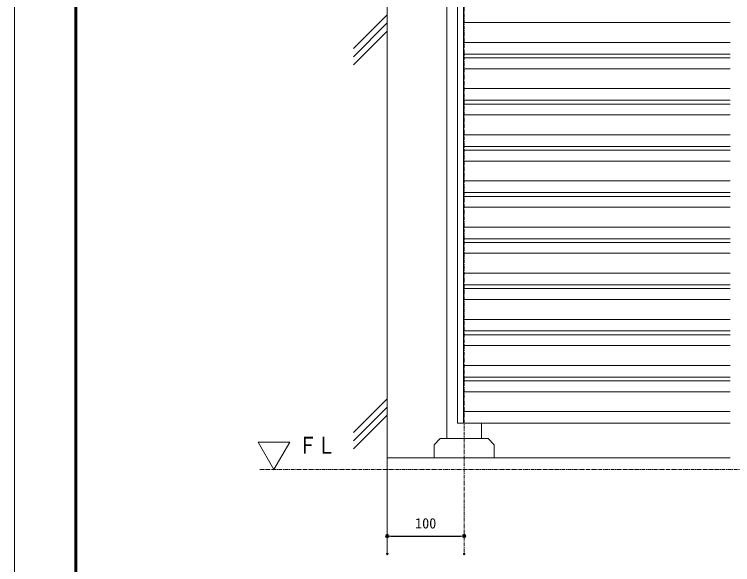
# Model space of a CAD drawing. Units: millimetres, scale not verified. Extents: x -1682 to 1682, y -1188 to 1188.
# Drawn here: x -1682 to -748, y -613 to 103 of the extents above; entities that cross this region are included whole.
import ezdxf
from ezdxf.enums import TextEntityAlignment as Align

# ---------------------------------------------------------------- set-up
doc = ezdxf.new("R2010")
doc.units = ezdxf.units.MM
doc.header["$LTSCALE"] = 4
doc.header["$PDMODE"] = 32
doc.header["$PDSIZE"] = 2
doc.linetypes.add('USER1', pattern=[2, 1.25, -0.25, 0.25, -0.25])
for name, color, linetype, lineweight in [('0-0_0', 7, 'Continuous', 18), ('0-1_DEFPOINTS', 7, 'Continuous', 18), ('0-5_WAKU', 7, 'Continuous', 18), ('0-7_2躯体線', 4, 'Continuous', 18), ('0-8_3中心線', 2, 'USER1', 18), ('0-D_4アルミ', 6, 'Continuous', 18), ('0-E_KIJUN-A', 2, 'USER1', 18)]:
    doc.layers.add(name, color=color, linetype=linetype, lineweight=lineweight)
doc.layers.add('1-2_1寸法', color=7, linetype='Continuous')
doc.styles.add('ＭＳ ゴシック', font='')
doc.styles.get('ＭＳ ゴシック').set_extended_font_data('MS Gothic')

# ---------------------------------------------------------------- blocks, each defined once
blk = doc.blocks.new('_ORIGIN2')
at = {"layer": '0-0_0'}
blk.add_line((-0.5, 0), (-1, 0), dxfattribs=at)
for radius in [0.5, 0.25]:
    blk.add_circle((0, 0), radius, dxfattribs=at)
blk = doc.blocks.new('D19')
at = {"layer": '0-1_DEFPOINTS'}
for p in [(-1054.761, 3040.518), (-1154.761, 3017.201), (-1054.761, 3017.201)]:
    blk.add_point(p, dxfattribs=at)
at = {"layer": '1-2_1寸法'}
blk.add_line((-1150.161, 3040.518), (-1059.361, 3040.518), dxfattribs=at)
at = {"layer": '1-2_1寸法', "xscale": 4.6, "yscale": 4.6, "rotation": 180}
blk.add_blockref('_ORIGIN2', (-1154.761, 3040.518), dxfattribs=at)
at = {"layer": '1-2_1寸法', "xscale": 4.6, "yscale": 4.6}
blk.add_blockref('_ORIGIN2', (-1054.761, 3040.518), dxfattribs=at)
at = {"layer": '1-2_1寸法', "style": 'ＭＳ ゴシック'}
blk.add_text('100', height=13.49, dxfattribs=at).set_placement((-1118.561, 3046.268), align=Align.BOTTOM_LEFT)

msp = doc.modelspace()

# ---------------------------------------------------------------- linework, layer by layer
at = {"layer": '0-0_0'}
for p, q in [((-1119.678, -448.894), (-1119.678, 591.106)), ((-1074.678, -428.894), (-1074.678, -448.894))]:
    msp.add_line(p, q, dxfattribs=at)
for points in [[(-1344.548, -488.894), (-1324.008, -453.317), (-1365.088, -453.317)], [(-1136.178, -473.894), (-1058.178, -473.894), (-1058.178, -456.894), (-1066.178, -448.894), (-1128.178, -448.894), (-1136.178, -456.894)]]:
    msp.add_lwpolyline(points, close=True, dxfattribs=at)
at = {"layer": '0-1_DEFPOINTS', "color": 5}
msp.add_lwpolyline([(1682, -1188), (1682, 1188), (-1682, 1188), (-1682, -1188)], close=True, dxfattribs=at)
at = {"layer": '0-5_WAKU'}
for p, q in [((-1603.2, 1133.2), (-1603.2, -1129.2)), ((-1602.6, 1132.6), (-1602.6, -1128.6)), ((-1602, 1132), (-1602, -1128)), ((-1601.4, 1131.4), (-1601.4, -1127.4)), ((-1600.8, 1130.8), (-1600.8, -1126.8))]:
    msp.add_line(p, q, dxfattribs=at)
at = {"layer": '0-7_2躯体線'}
for p, q in [((-1197.178, 704.606), (-1197.178, -598.894)), ((-1197.178, 102.227), (-1241.008, 58.397)), ((-1197.178, 91.619), (-1241.008, 47.789)), ((-1197.178, 81.01), (-1241.008, 37.18)), ((-1197.178, -397.224), (-1241.008, -441.054)), ((-1197.178, -407.833), (-1241.008, -451.663)), ((-1197.178, -418.441), (-1241.008, -462.272)), ((-1197.178, -473.894), (-751.384, -473.894))]:
    msp.add_line(p, q, dxfattribs=at)
at = {"layer": '0-8_3中心線'}
msp.add_line((-1097.178, 672.086), (-1097.178, -598.894), dxfattribs=at)
at = {"layer": '0-D_4アルミ'}
for p, q in [((-1105.678, 586.106), (-1105.678, -428.894)), ((-1098.178, 586.106), (-1098.178, -428.894)), ((-751.384, 92.106), (-1098.178, 92.106)), ((-751.384, 66.207), (-1098.178, 66.207)), ((-751.384, 51.106), (-1098.178, 51.106)), ((-1098.178, 46.106), (-751.384, 46.106)), ((-751.384, 32.106), (-1098.178, 32.106)), ((-751.384, 6.207), (-1098.178, 6.207)), ((-751.384, -8.894), (-1098.178, -8.894)), ((-1098.178, -13.894), (-751.384, -13.894)), ((-751.384, -27.894), (-1098.178, -27.894)), ((-751.384, -53.793), (-1098.178, -53.793)), ((-751.384, -68.894), (-1098.178, -68.894)), ((-1098.178, -73.894), (-751.384, -73.894)), ((-751.384, -87.894), (-1098.178, -87.894)), ((-751.384, -113.793), (-1098.178, -113.793)), ((-751.384, -128.894), (-1098.178, -128.894)), ((-1098.178, -133.894), (-751.384, -133.894)), ((-751.384, -147.894), (-1098.178, -147.894)), ((-751.384, -173.793), (-1098.178, -173.793)), ((-751.384, -188.894), (-1098.178, -188.894)), ((-1098.178, -193.894), (-751.384, -193.894)), ((-751.384, -207.894), (-1098.178, -207.894)), ((-751.384, -233.793), (-1098.178, -233.793)), ((-751.384, -248.894), (-1098.178, -248.894)), ((-1098.178, -253.894), (-751.384, -253.894)), ((-751.384, -267.894), (-1098.178, -267.894)), ((-751.384, -293.793), (-1098.178, -293.793)), ((-751.384, -308.894), (-1098.178, -308.894)), ((-1098.178, -313.894), (-751.384, -313.894)), ((-751.384, -327.894), (-1098.178, -327.894)), ((-751.384, -353.793), (-1098.178, -353.793)), ((-751.384, -368.894), (-1098.178, -368.894)), ((-1098.178, -373.894), (-751.384, -373.894)), ((-751.384, -387.894), (-1098.178, -387.894)), ((-751.384, -413.793), (-1098.178, -413.793)), ((-751.384, -428.894), (-1105.678, -428.894))]:
    msp.add_line(p, q, dxfattribs=at)
at = {"layer": '0-E_KIJUN-A'}
msp.add_line((-1362.66, -488.894), (264.192, -488.894), dxfattribs=at)

# ---------------------------------------------------------------- block references
at = {"layer": '1-2_1寸法'}
msp.add_blockref('D19', (-42.416, -3616.095), dxfattribs=at)

# ---------------------------------------------------------------- texts
at = {"layer": '0-0_0', "style": 'ＭＳ ゴシック', "width": 0.8}
msp.add_text('ＦＬ', height=21.99, dxfattribs=at).set_placement((-1312.591, -475.132), align=Align.BOTTOM_LEFT)

doc.saveas('drawing.dxf')
